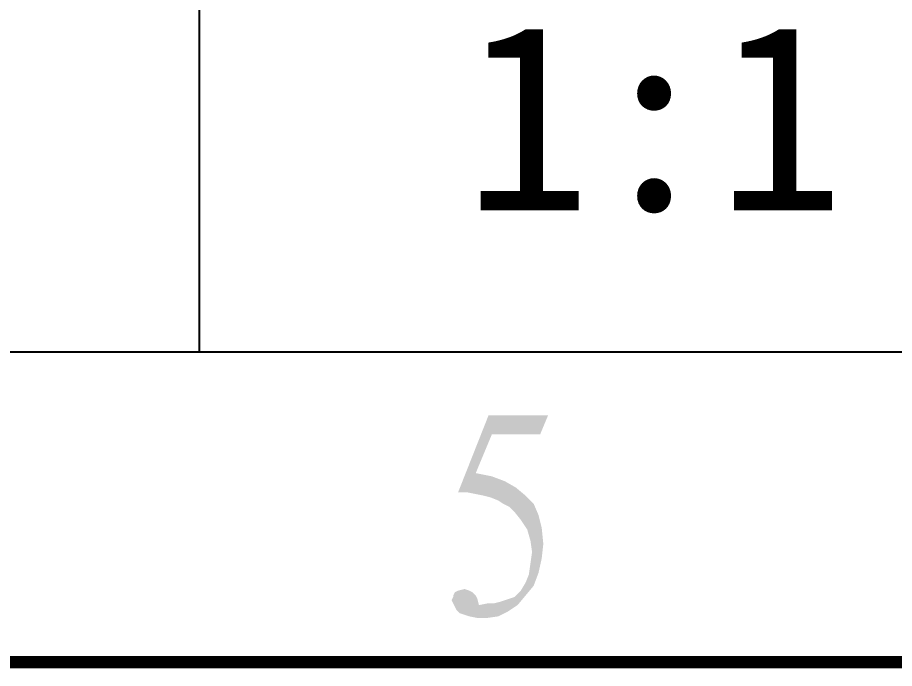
# Model space of a CAD drawing. Header units: millimetres. Extents: x 336 to 634, y 189 to 399.
# Drawn here: x 550.62 to 564.75, y 189.08 to 199.56 of the extents above; entities that cross this region are included whole.
import ezdxf

# ---------------------------------------------------------------- set-up
doc = ezdxf.new("R2010")
doc.units = ezdxf.units.MM

msp = doc.modelspace()

# ---------------------------------------------------------------- linework, layer by layer
at = {"color": 7, "linetype": 'Continuous'}
for p, q in [((553.54993, 194.17685), (553.54993, 208.17685)), ((361.54993, 194.17685), (628.54993, 194.17685))]:
    msp.add_line(p, q, dxfattribs=at)
at = {"color": 3, "linetype": 'Continuous', "const_width": 0.2}
msp.add_lwpolyline([(336.54993, 189.17685), (633.54993, 189.17685)], dxfattribs=at)
at = {"color": 3, "linetype": 'Continuous'}
for points in [[(558.26264, 192.84539), (557.71819, 191.91206), (558.21078, 193.15651)], [(558.21078, 193.15651), (559.17004, 193.15651), (558.26264, 192.84539)], [(558.26264, 192.84539), (559.17004, 193.15651), (559.04041, 192.84539)], [(558.26264, 192.84539), (558.00338, 192.22317), (557.71819, 191.91206)], [(558.00338, 192.22317), (558.26264, 192.17132), (557.71819, 191.91206)], [(558.26264, 192.17132), (558.47004, 192.09354), (557.71819, 191.91206)], [(558.47004, 192.09354), (558.65153, 191.98984), (557.71819, 191.91206)], [(557.87375, 191.91206), (557.71819, 191.91206), (558.65153, 191.98984)], [(558.00338, 191.88614), (557.87375, 191.91206), (558.65153, 191.98984)], [(558.13301, 191.86021), (558.00338, 191.88614), (558.65153, 191.98984)], [(558.13301, 191.86021), (558.65153, 191.98984), (558.80708, 191.86021)], [(558.80708, 191.86021), (558.23671, 191.83428), (558.13301, 191.86021)], [(558.36634, 191.78243), (558.23671, 191.83428), (558.80708, 191.86021)], [(558.44412, 191.73058), (558.36634, 191.78243), (558.80708, 191.86021)], [(558.44412, 191.73058), (558.80708, 191.86021), (558.93671, 191.73058)], [(558.93671, 191.73058), (558.54782, 191.67873), (558.44412, 191.73058)], [(558.6256, 191.60095), (558.54782, 191.67873), (558.93671, 191.73058)], [(558.6256, 191.60095), (558.93671, 191.73058), (559.01449, 191.5491)], [(559.01449, 191.5491), (558.7293, 191.47132), (558.6256, 191.60095)], [(558.7293, 191.47132), (559.01449, 191.5491), (559.06634, 191.34169)], [(559.06634, 191.34169), (558.83301, 191.31577), (558.7293, 191.47132)], [(558.88486, 191.13428), (558.83301, 191.31577), (559.06634, 191.34169)], [(558.88486, 191.13428), (559.06634, 191.34169), (559.09227, 191.08243)], [(559.09227, 191.08243), (558.91078, 190.9528), (558.88486, 191.13428)], [(558.91078, 190.9528), (559.09227, 191.08243), (559.06634, 190.8491)], [(559.06634, 190.8491), (558.88486, 190.77132), (558.91078, 190.9528)], [(558.88486, 190.77132), (559.06634, 190.8491), (559.01449, 190.61577)], [(559.01449, 190.61577), (558.85893, 190.58984), (558.88486, 190.77132)], [(558.80708, 190.46021), (558.85893, 190.58984), (559.01449, 190.61577)], [(558.80708, 190.46021), (559.01449, 190.61577), (558.93671, 190.40836)], [(557.71819, 190.33058), (557.8219, 190.35651), (557.89967, 190.33058)], [(558.67745, 190.27873), (558.7293, 190.33058), (558.93671, 190.40836)], [(558.67745, 190.27873), (558.93671, 190.40836), (558.80708, 190.2528)], [(558.93671, 190.40836), (558.7293, 190.33058), (558.80708, 190.46021)], [(558.0293, 190.20095), (557.61449, 190.17502), (557.64041, 190.22688)], [(557.95153, 190.30466), (557.64041, 190.2528), (557.66634, 190.30466)], [(557.64041, 190.2528), (557.95153, 190.30466), (558.00338, 190.2528)], [(558.00338, 190.2528), (557.64041, 190.22688), (557.64041, 190.2528)], [(557.64041, 190.22688), (558.00338, 190.2528), (558.0293, 190.20095)], [(557.89967, 190.33058), (557.66634, 190.30466), (557.71819, 190.33058)], [(557.66634, 190.30466), (557.89967, 190.33058), (557.95153, 190.30466)], [(558.28856, 190.12317), (558.39227, 190.1491), (558.80708, 190.2528)], [(558.28856, 190.12317), (558.80708, 190.2528), (558.67745, 190.09725)], [(558.39227, 190.1491), (558.47004, 190.17502), (558.80708, 190.2528)], [(558.47004, 190.17502), (558.54782, 190.20095), (558.80708, 190.2528)], [(558.54782, 190.20095), (558.6256, 190.22688), (558.80708, 190.2528)], [(558.80708, 190.2528), (558.6256, 190.22688), (558.67745, 190.27873)], [(557.64041, 190.12317), (557.61449, 190.17502), (558.0293, 190.20095)], [(557.64041, 190.12317), (558.0293, 190.20095), (558.05523, 190.09725)], [(558.05523, 190.09725), (557.66634, 190.07132), (557.64041, 190.12317)], [(558.05523, 190.09725), (558.67745, 190.09725), (557.66634, 190.07132)], [(557.69227, 190.01947), (557.66634, 190.07132), (558.67745, 190.09725)], [(557.69227, 190.01947), (558.67745, 190.09725), (558.5219, 189.99354)], [(558.28856, 190.12317), (558.05523, 190.09725), (558.18486, 190.12317)], [(558.67745, 190.09725), (558.05523, 190.09725), (558.28856, 190.12317)], [(558.5219, 189.99354), (557.74412, 189.96762), (557.69227, 190.01947)], [(557.8219, 189.94169), (557.74412, 189.96762), (558.5219, 189.99354)], [(557.89967, 189.91577), (557.8219, 189.94169), (558.5219, 189.99354)], [(557.89967, 189.91577), (558.5219, 189.99354), (558.36634, 189.91577)], [(558.36634, 189.91577), (558.0293, 189.88984), (557.89967, 189.91577)], [(558.0293, 189.88984), (558.36634, 189.91577), (558.18486, 189.88984)]]:
    msp.add_solid(points, dxfattribs=at)

# ---------------------------------------------------------------- texts
at = {"lineweight": 0, "insert": (557.81627, 199.45614), "char_height": 3, "width": 73.9905417, "attachment_point": 1}
msp.add_mtext('{\\C5;1:1}', dxfattribs=at)

doc.saveas('drawing.dxf')
